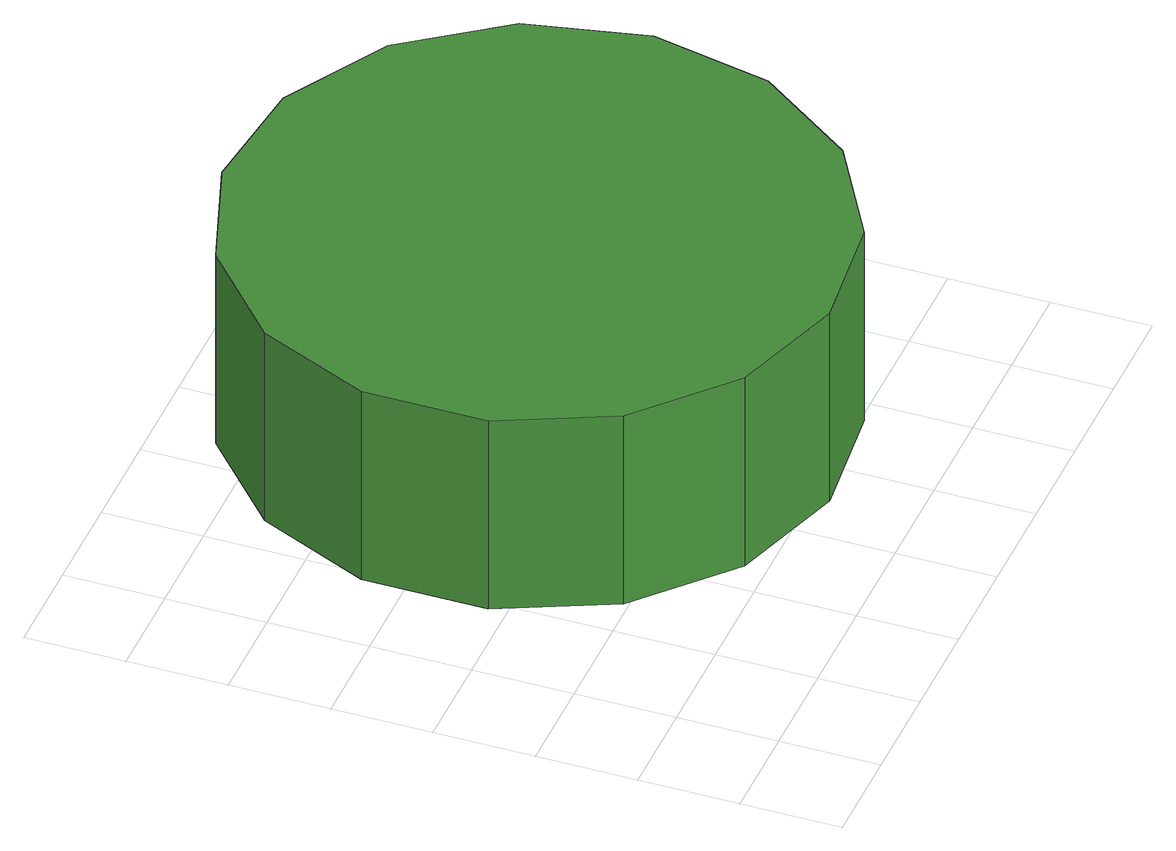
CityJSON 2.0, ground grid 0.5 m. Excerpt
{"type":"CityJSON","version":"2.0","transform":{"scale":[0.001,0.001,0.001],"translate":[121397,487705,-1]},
"CityObjects":{
"tree1":{"type":"SolitaryVegetationObject","attributes":{"function":"something"},"geometry":[{"type":"MultiSurface","lod":"1","boundaries":[[[0,1,2,3,4,5,6,7,8,9,10,11,12,13,14]],[[15,16,17,18,19,20,21,22,23,24,25,26,27,28,29]],[[0,29,28,1]],[[1,28,27,2]],[[2,27,26,3]],[[3,26,25,4]],[[4,25,24,5]],[[5,24,23,6]],[[6,23,22,7]],[[7,22,21,8]],[[8,21,20,9]],[[9,20,19,10]],[[10,19,18,11]],[[11,18,17,12]],[[12,17,16,13]],[[13,16,15,14]],[[14,15,29,0]]]}]}
},
"vertices":[
[3410,1903,1842],[3281,2510,1842],[2916,3012,1842],[2378,3322,1842],[1761,3387,1842],[1171,3195,1842],[710,2780,1842],[457,2213,1842],[457,1592,1842],[710,1025,1842],[1171,610,1842],[1761,418,1842],[2378,483,1842],[2916,793,1842],[3281,1295,1842],[3281,1295,757],[2916,793,757],[2378,483,757],[1761,418,757],[1171,610,757],[710,1025,757],[457,1592,757],[457,2213,757],[710,2780,757],[1171,3195,757],[1761,3387,757],[2378,3322,757],[2916,3012,757],[3281,2510,757],[3410,1903,757]
]}
